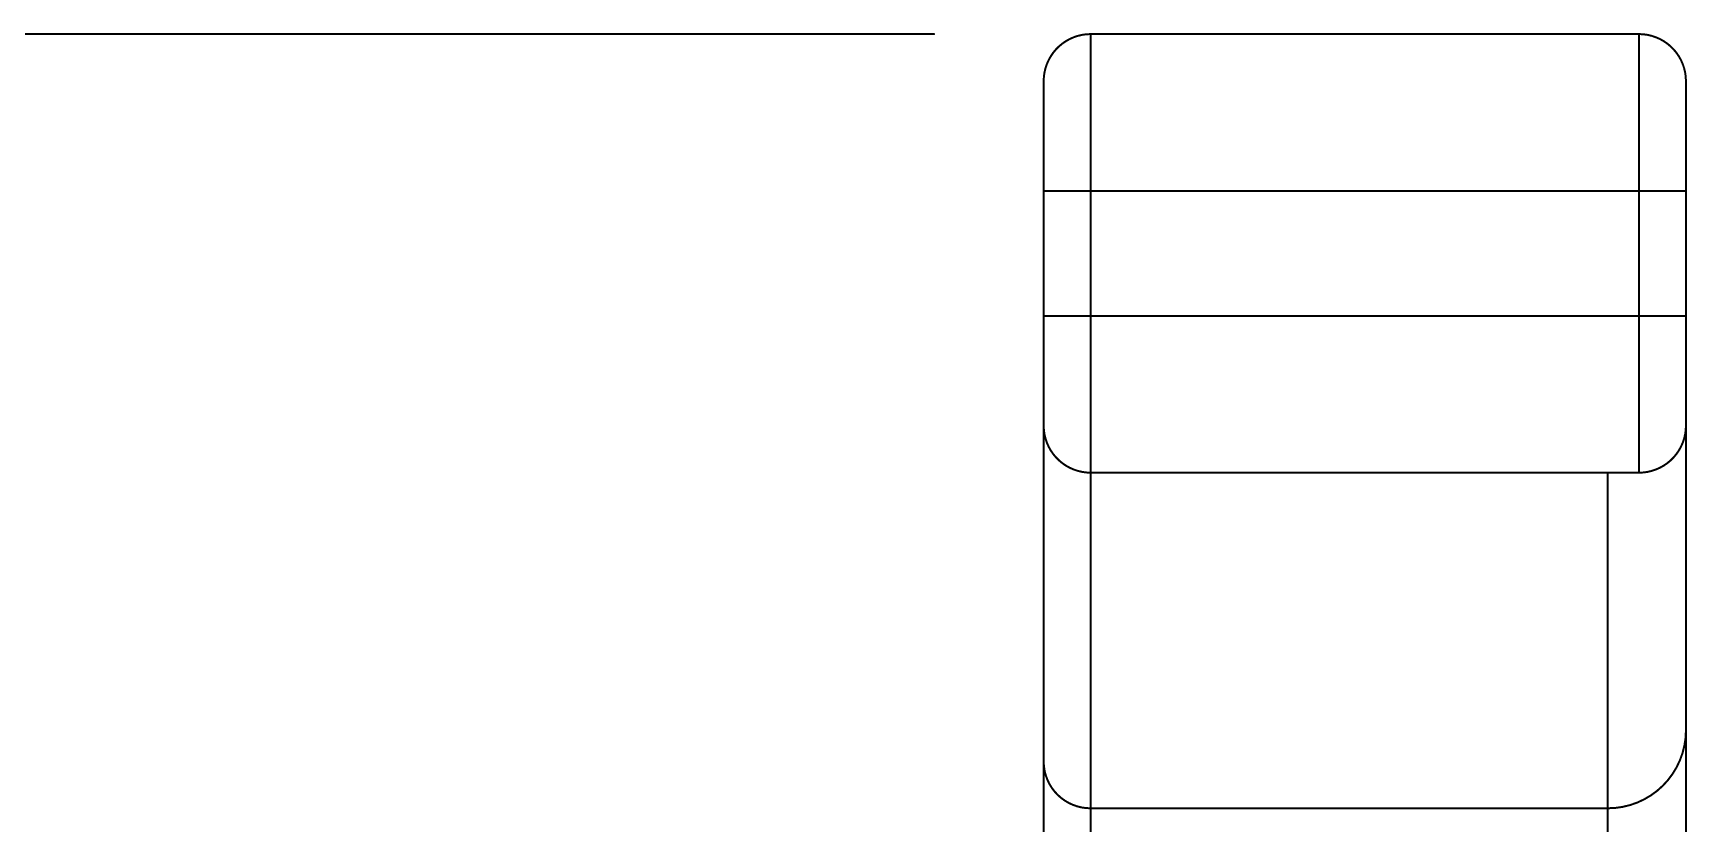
# Model space of a CAD drawing. Header units: inches. Extents: x 0 to 35.2, y -0.7 to 15.9.
# Drawn here: x 33.4977 to 33.9134, y 5.7023 to 5.9009 of the extents above; entities that cross this region are included whole.
import ezdxf

# ---------------------------------------------------------------- set-up
doc = ezdxf.new("R2010")
doc.units = ezdxf.units.IN
doc.header["$MEASUREMENT"] = 0
doc.layers.add('Board Outline', color=216, linetype='Continuous')
doc.layers.add('Dimensions', color=6, linetype='Continuous')

msp = doc.modelspace()

# ---------------------------------------------------------------- linework, layer by layer
at = {"layer": 'Board Outline', "const_width": 0.0005}
msp.add_lwpolyline([(33.26944, 5.90064), (33.72415, 5.90064)], dxfattribs=at)
at = {"layer": 'Board Outline', "const_width": 0.00025}
msp.add_lwpolyline([(33.72403, 5.90064, 1), (33.72428, 5.90064, 1)], format="xyb", close=True, dxfattribs=at)
at = {"layer": 'Dimensions', "const_width": 0.0005}
for points in [[(33.75171, 5.88882, -0.414214), (33.76352, 5.90064)], [(33.90132, 5.90064, -0.414214), (33.91313, 5.88882)], [(33.76352, 5.79049, -0.414214), (33.75171, 5.8023)], [(33.91313, 5.8023, -0.414214), (33.90132, 5.79049)], [(33.91313, 5.72571, -0.414201), (33.89344, 5.70621)], [(33.76352, 5.70621, -0.414201), (33.75171, 5.71791)]]:
    msp.add_lwpolyline(points, format="xyb", dxfattribs=at)
for points in [[(33.76352, 5.90064), (33.90132, 5.90064)], [(33.76352, 5.86127), (33.76352, 5.90064)], [(33.90132, 5.86127), (33.90132, 5.90064)], [(33.75171, 5.86127), (33.75171, 5.88882)], [(33.91313, 5.86127), (33.91313, 5.88882)], [(33.75171, 5.86127), (33.76352, 5.86127)], [(33.75171, 5.82986), (33.75171, 5.86127)], [(33.76352, 5.82986), (33.76352, 5.86127)], [(33.76352, 5.86127), (33.90132, 5.86127)], [(33.90132, 5.82986), (33.90132, 5.86127)], [(33.90132, 5.86127), (33.91313, 5.86127)], [(33.91313, 5.82986), (33.91313, 5.86127)], [(33.75171, 5.82986), (33.76352, 5.82986)], [(33.75171, 5.8023), (33.75171, 5.82986)], [(33.76352, 5.79049), (33.76352, 5.82986)], [(33.76352, 5.82986), (33.90132, 5.82986)], [(33.90132, 5.79049), (33.90132, 5.82986)], [(33.90132, 5.82986), (33.91313, 5.82986)], [(33.91313, 5.8023), (33.91313, 5.82986)], [(33.75171, 5.71791), (33.75171, 5.8023)], [(33.91313, 5.72571), (33.91313, 5.8023)], [(33.76352, 5.79049), (33.90132, 5.79049)], [(33.76352, 5.70621), (33.76352, 5.79049)], [(33.89344, 5.70621), (33.89344, 5.79049)], [(33.91313, 5.67868), (33.91313, 5.72571)], [(33.75171, 5.68656), (33.75171, 5.71791)], [(33.76352, 5.70621), (33.89344, 5.70621)], [(33.76352, 5.69837), (33.76352, 5.70621)], [(33.89344, 5.69837), (33.89344, 5.70621)]]:
    msp.add_lwpolyline(points, dxfattribs=at)
at = {"layer": 'Dimensions', "const_width": 0.00025}
for points in [[(33.7634, 5.90064, 1), (33.76365, 5.90064, 1)], [(33.7634, 5.90064, 1), (33.76365, 5.90064, 1)], [(33.7634, 5.90064, 1), (33.76365, 5.90064, 1)], [(33.90119, 5.90064, 1), (33.90144, 5.90064, 1)], [(33.90119, 5.90064, 1), (33.90144, 5.90064, 1)], [(33.90119, 5.90064, 1), (33.90144, 5.90064, 1)], [(33.75159, 5.88882, 1), (33.75184, 5.88882, 1)], [(33.75159, 5.88882, 1), (33.75184, 5.88882, 1)], [(33.913, 5.88882, 1), (33.91325, 5.88882, 1)], [(33.913, 5.88882, 1), (33.91325, 5.88882, 1)], [(33.75159, 5.86127, 1), (33.75184, 5.86127, 1)], [(33.75159, 5.86127, 1), (33.75184, 5.86127, 1)], [(33.75159, 5.86127, 1), (33.75184, 5.86127, 1)], [(33.7634, 5.86127, 1), (33.76365, 5.86127, 1)], [(33.7634, 5.86127, 1), (33.76365, 5.86127, 1)], [(33.7634, 5.86127, 1), (33.76365, 5.86127, 1)], [(33.7634, 5.86127, 1), (33.76365, 5.86127, 1)], [(33.90119, 5.86127, 1), (33.90144, 5.86127, 1)], [(33.90119, 5.86127, 1), (33.90144, 5.86127, 1)], [(33.90119, 5.86127, 1), (33.90144, 5.86127, 1)], [(33.90119, 5.86127, 1), (33.90144, 5.86127, 1)], [(33.913, 5.86127, 1), (33.91325, 5.86127, 1)], [(33.913, 5.86127, 1), (33.91325, 5.86127, 1)], [(33.913, 5.86127, 1), (33.91325, 5.86127, 1)], [(33.75159, 5.82986, 1), (33.75184, 5.82986, 1)], [(33.75159, 5.82986, 1), (33.75184, 5.82986, 1)], [(33.75159, 5.82986, 1), (33.75184, 5.82986, 1)], [(33.7634, 5.82986, 1), (33.76365, 5.82986, 1)], [(33.7634, 5.82986, 1), (33.76365, 5.82986, 1)], [(33.7634, 5.82986, 1), (33.76365, 5.82986, 1)], [(33.7634, 5.82986, 1), (33.76365, 5.82986, 1)], [(33.90119, 5.82986, 1), (33.90144, 5.82986, 1)], [(33.90119, 5.82986, 1), (33.90144, 5.82986, 1)], [(33.90119, 5.82986, 1), (33.90144, 5.82986, 1)], [(33.90119, 5.82986, 1), (33.90144, 5.82986, 1)], [(33.913, 5.82986, 1), (33.91325, 5.82986, 1)], [(33.913, 5.82986, 1), (33.91325, 5.82986, 1)], [(33.913, 5.82986, 1), (33.91325, 5.82986, 1)], [(33.75159, 5.8023, 1), (33.75184, 5.8023, 1)], [(33.75159, 5.8023, 1), (33.75184, 5.8023, 1)], [(33.75159, 5.8023, 1), (33.75184, 5.8023, 1)], [(33.913, 5.8023, 1), (33.91325, 5.8023, 1)], [(33.913, 5.8023, 1), (33.91325, 5.8023, 1)], [(33.913, 5.8023, 1), (33.91325, 5.8023, 1)], [(33.7634, 5.79049, 1), (33.76365, 5.79049, 1)], [(33.7634, 5.79049, 1), (33.76365, 5.79049, 1)], [(33.7634, 5.79049, 1), (33.76365, 5.79049, 1)], [(33.7634, 5.79049, 1), (33.76365, 5.79049, 1)], [(33.89332, 5.79049, 1), (33.89357, 5.79049, 1)], [(33.90119, 5.79049, 1), (33.90144, 5.79049, 1)], [(33.90119, 5.79049, 1), (33.90144, 5.79049, 1)], [(33.90119, 5.79049, 1), (33.90144, 5.79049, 1)], [(33.913, 5.72571, 1), (33.91325, 5.72571, 1)], [(33.913, 5.72571, 1), (33.91325, 5.72571, 1)], [(33.913, 5.72571, 1), (33.91325, 5.72571, 1)], [(33.75159, 5.71791, 1), (33.75184, 5.71791, 1)], [(33.75159, 5.71791, 1), (33.75184, 5.71791, 1)], [(33.75159, 5.71791, 1), (33.75184, 5.71791, 1)], [(33.7634, 5.70621, 1), (33.76365, 5.70621, 1)], [(33.7634, 5.70621, 1), (33.76365, 5.70621, 1)], [(33.7634, 5.70621, 1), (33.76365, 5.70621, 1)], [(33.7634, 5.70621, 1), (33.76365, 5.70621, 1)], [(33.89332, 5.70621, 1), (33.89357, 5.70621, 1)], [(33.89332, 5.70621, 1), (33.89357, 5.70621, 1)], [(33.89332, 5.70621, 1), (33.89357, 5.70621, 1)], [(33.89332, 5.70621, 1), (33.89357, 5.70621, 1)]]:
    msp.add_lwpolyline(points, format="xyb", close=True, dxfattribs=at)

doc.saveas('drawing.dxf')
